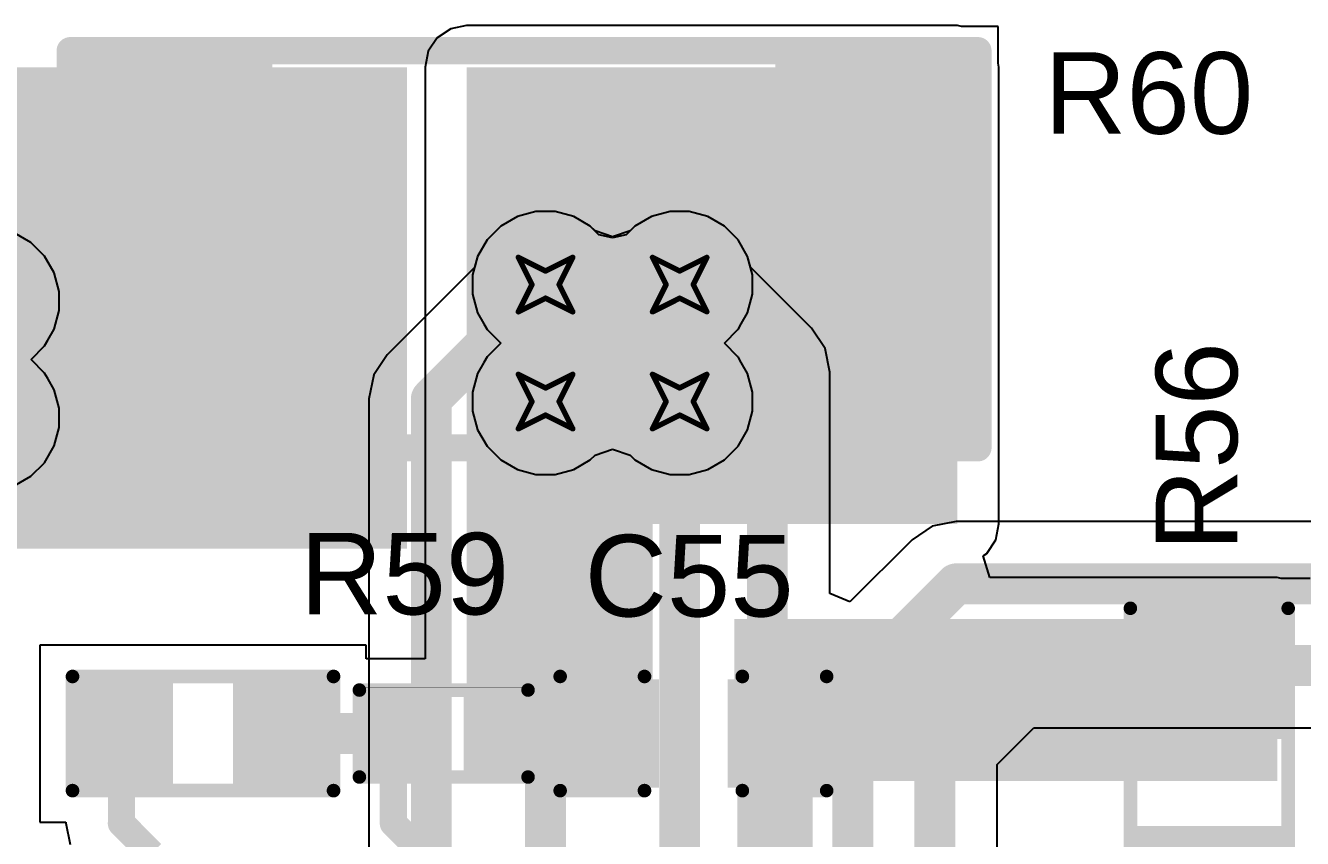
# Model space of a CAD drawing. Header units: inches. Extents: x -36 to 349, y -11 to 240.
# Drawn here: x 154.03 to 165.96, y 23.4 to 30.99 of the extents above; entities that cross this region are included whole.
import ezdxf

# ---------------------------------------------------------------- set-up
doc = ezdxf.new("R2010")
doc.units = ezdxf.units.IN
for name, color, linetype in [('Bottom Layer', 5, 'Continuous'), ('Drill Drawing', 1, 'Continuous'), ('Layer 1', 16, 'Continuous'), ('Layer 2', 76, 'Continuous'), ('Top Layer', 1, 'Continuous'), ('Top Overlay', 2, 'Continuous'), ('Top Paste', 8, 'Continuous'), ('Top Solder', 216, 'Continuous'), ('Via Holes', 16, 'Continuous')]:
    doc.layers.add(name, color=color, linetype=linetype)
doc.styles.add('Arial', font='', dxfattribs={"height": 0.2})
doc.styles.get('Arial').set_extended_font_data('Arial')

# ---------------------------------------------------------------- blocks, each defined once
blk = doc.blocks.new('RES_2512_245')
at = {"layer": 'Top Layer'}
for points in [[(-4.05, 1.7), (-2.45, 1.7), (-2.45, -1.7), (-4.05, -1.7)], [(2.45, 1.7), (4.05, 1.7), (4.05, -1.7), (2.45, -1.7)]]:
    blk.add_hatch(color=1, dxfattribs=at).paths.add_polyline_path(points)
at = {"layer": 'Top Paste'}
for points in [[(-4.05, 1.7), (-2.45, 1.7), (-2.45, -1.7), (-4.05, -1.7)], [(2.45, 1.7), (4.05, 1.7), (4.05, -1.7), (2.45, -1.7)]]:
    blk.add_hatch(color=8, dxfattribs=at).paths.add_polyline_path(points)
at = {"layer": 'Top Solder'}
for points in [[(-4.152, 1.802), (-2.348, 1.802), (-2.348, -1.802), (-4.152, -1.802)], [(2.348, 1.802), (4.152, 1.802), (4.152, -1.802), (2.348, -1.802)]]:
    blk.add_hatch(color=216, dxfattribs=at).paths.add_polyline_path(points)
at = {"layer": 'Top Overlay'}
for points in [[(-4.242, 1.854, 0.254, 0.254, 0), (-4.242, -1.854, 0.254, 0.254, 0)], [(4.237, 1.854, 0.254, 0.254, 0), (-4.242, 1.854, 0.254, 0.254, 0)], [(4.237, 1.854, 0.254, 0.254, 0), (4.237, -1.854, 0.254, 0.254, 0)], [(4.237, -1.854, 0.254, 0.254, 0), (-4.242, -1.854, 0.254, 0.254, 0)]]:
    blk.add_lwpolyline(points, format="xyseb", dxfattribs=at)
for points in [[(-4.305, 1.854, 0.127, 0.127, 1), (-4.178, 1.854, 0.127, 0.127, 1)], [(-4.305, 1.854, 0.127, 0.127, 1), (-4.178, 1.854, 0.127, 0.127, 1)], [(4.173, 1.854, 0.127, 0.127, 1), (4.3, 1.854, 0.127, 0.127, 1)], [(4.173, 1.854, 0.127, 0.127, 1), (4.3, 1.854, 0.127, 0.127, 1)], [(-4.305, -1.854, 0.127, 0.127, 1), (-4.178, -1.854, 0.127, 0.127, 1)], [(-4.305, -1.854, 0.127, 0.127, 1), (-4.178, -1.854, 0.127, 0.127, 1)], [(4.173, -1.854, 0.127, 0.127, 1), (4.3, -1.854, 0.127, 0.127, 1)], [(4.173, -1.854, 0.127, 0.127, 1), (4.3, -1.854, 0.127, 0.127, 1)]]:
    blk.add_lwpolyline(points, format="xyseb", close=True, dxfattribs=at)
blk = doc.blocks.new('R___0402_246')
at = {"layer": 'Top Layer'}
for points in [[(-0.698, -0.318), (-0.698, 0.317), (-0.241, 0.317), (-0.241, -0.318)], [(0.241, -0.318), (0.241, 0.317), (0.699, 0.317), (0.699, -0.318)]]:
    blk.add_hatch(color=1, dxfattribs=at).paths.add_polyline_path(points)
at = {"layer": 'Top Paste'}
for points in [[(-0.698, -0.318), (-0.698, 0.317), (-0.241, 0.317), (-0.241, -0.318)], [(0.241, -0.318), (0.241, 0.317), (0.699, 0.317), (0.699, -0.318)]]:
    blk.add_hatch(color=8, dxfattribs=at).paths.add_polyline_path(points)
at = {"layer": 'Top Solder'}
for points in [[(-0.753, -0.373), (-0.753, 0.372), (-0.186, 0.372), (-0.186, -0.373)], [(0.186, -0.373), (0.186, 0.372), (0.754, 0.372), (0.754, -0.373)]]:
    blk.add_hatch(color=216, dxfattribs=at).paths.add_polyline_path(points)
at = {"layer": 'Top Overlay'}
for points in [[(-0.787, 0.406, 0.127, 0.127, 0), (-0.787, -0.406, 0.127, 0.127, 0)], [(0.787, 0.406, 0.127, 0.127, 0), (-0.787, 0.406, 0.127, 0.127, 0)], [(0.787, 0.406, 0.127, 0.127, 0), (0.787, -0.406, 0.127, 0.127, 0)], [(0.787, -0.406, 0.127, 0.127, 0), (-0.787, -0.406, 0.127, 0.127, 0)], [(0.813, -0.432, 0.00323, 0.00323, 0), (-0.813, -0.432, 0.00323, 0.00323, 0)]]:
    blk.add_lwpolyline(points, format="xyseb", dxfattribs=at)
for points in [[(-0.819, 0.406, 0.0635, 0.0635, 1), (-0.756, 0.406, 0.0635, 0.0635, 1)], [(-0.819, 0.406, 0.0635, 0.0635, 1), (-0.756, 0.406, 0.0635, 0.0635, 1)], [(0.756, 0.406, 0.0635, 0.0635, 1), (0.819, 0.406, 0.0635, 0.0635, 1)], [(0.756, 0.406, 0.0635, 0.0635, 1), (0.819, 0.406, 0.0635, 0.0635, 1)], [(-0.819, -0.406, 0.0635, 0.0635, 1), (-0.756, -0.406, 0.0635, 0.0635, 1)], [(-0.819, -0.406, 0.0635, 0.0635, 1), (-0.756, -0.406, 0.0635, 0.0635, 1)], [(0.756, -0.406, 0.0635, 0.0635, 1), (0.819, -0.406, 0.0635, 0.0635, 1)], [(0.756, -0.406, 0.0635, 0.0635, 1), (0.819, -0.406, 0.0635, 0.0635, 1)], [(-0.814, -0.432, 0.00161, 0.00161, 1), (-0.812, -0.432, 0.00161, 0.00161, 1)], [(0.812, -0.432, 0.00161, 0.00161, 1), (0.814, -0.432, 0.00161, 0.00161, 1)]]:
    blk.add_lwpolyline(points, format="xyseb", close=True, dxfattribs=at)
blk = doc.blocks.new('R___0603_247')
at = {"layer": 'Top Layer'}
for points in [[(-0.381, 0.444), (-0.381, -0.445), (-1.143, -0.445), (-1.143, 0.444)], [(1.143, 0.444), (1.143, -0.445), (0.381, -0.445), (0.381, 0.444)]]:
    blk.add_hatch(color=1, dxfattribs=at).paths.add_polyline_path(points)
at = {"layer": 'Top Paste'}
for points in [[(-0.381, 0.444), (-0.381, -0.445), (-1.143, -0.445), (-1.143, 0.444)], [(1.143, 0.444), (1.143, -0.445), (0.381, -0.445), (0.381, 0.444)]]:
    blk.add_hatch(color=8, dxfattribs=at).paths.add_polyline_path(points)
at = {"layer": 'Top Solder'}
for points in [[(-0.279, 0.546), (-0.279, -0.546), (-1.245, -0.546), (-1.245, 0.546)], [(1.245, 0.546), (1.245, -0.546), (0.279, -0.546), (0.279, 0.546)]]:
    blk.add_hatch(color=216, dxfattribs=at).paths.add_polyline_path(points)
at = {"layer": 'Top Overlay'}
for points in [[(1.219, 0.533, 0.127, 0.127, 0), (-1.219, 0.533, 0.127, 0.127, 0)], [(-1.219, 0.533, 0.127, 0.127, 0), (-1.219, -0.533, 0.127, 0.127, 0)], [(1.219, 0.533, 0.127, 0.127, 0), (1.219, -0.533, 0.127, 0.127, 0)], [(1.219, -0.533, 0.127, 0.127, 0), (-1.219, -0.533, 0.127, 0.127, 0)]]:
    blk.add_lwpolyline(points, format="xyseb", dxfattribs=at)
for points in [[(-1.251, 0.533, 0.0635, 0.0635, 1), (-1.187, 0.533, 0.0635, 0.0635, 1)], [(-1.251, 0.533, 0.0635, 0.0635, 1), (-1.187, 0.533, 0.0635, 0.0635, 1)], [(1.187, 0.533, 0.0635, 0.0635, 1), (1.251, 0.533, 0.0635, 0.0635, 1)], [(1.187, 0.533, 0.0635, 0.0635, 1), (1.251, 0.533, 0.0635, 0.0635, 1)], [(-1.251, -0.533, 0.0635, 0.0635, 1), (-1.187, -0.533, 0.0635, 0.0635, 1)], [(-1.251, -0.533, 0.0635, 0.0635, 1), (-1.187, -0.533, 0.0635, 0.0635, 1)], [(1.187, -0.533, 0.0635, 0.0635, 1), (1.251, -0.533, 0.0635, 0.0635, 1)], [(1.187, -0.533, 0.0635, 0.0635, 1), (1.251, -0.533, 0.0635, 0.0635, 1)]]:
    blk.add_lwpolyline(points, format="xyseb", close=True, dxfattribs=at)
blk = doc.blocks.new('RES_0805_249')
at = {"layer": 'Top Layer'}
for points in [[(-1.524, 0.635), (-0.508, 0.635), (-0.508, -0.635), (-1.524, -0.635)], [(0.508, 0.635), (1.524, 0.635), (1.524, -0.635), (0.508, -0.635)]]:
    blk.add_hatch(color=1, dxfattribs=at).paths.add_polyline_path(points)
at = {"layer": 'Top Paste'}
for points in [[(-1.524, 0.635), (-0.508, 0.635), (-0.508, -0.635), (-1.524, -0.635)], [(0.508, 0.635), (1.524, 0.635), (1.524, -0.635), (0.508, -0.635)]]:
    blk.add_hatch(color=8, dxfattribs=at).paths.add_polyline_path(points)
at = {"layer": 'Top Solder'}
for points in [[(-1.626, 0.737), (-0.406, 0.737), (-0.406, -0.737), (-1.626, -0.737)], [(0.406, 0.737), (1.626, 0.737), (1.626, -0.737), (0.406, -0.737)]]:
    blk.add_hatch(color=216, dxfattribs=at).paths.add_polyline_path(points)
at = {"layer": 'Top Overlay'}
for points in [[(-1.626, -0.737, 0.127, 0.127, 0), (-1.626, 0.737, 0.127, 0.127, 0)], [(1.626, 0.737, 0.127, 0.127, 0), (-1.626, 0.737, 0.127, 0.127, 0)], [(1.626, -0.737, 0.127, 0.127, 0), (1.626, 0.737, 0.127, 0.127, 0)], [(1.626, -0.737, 0.127, 0.127, 0), (-1.626, -0.737, 0.127, 0.127, 0)]]:
    blk.add_lwpolyline(points, format="xyseb", dxfattribs=at)
for points in [[(-1.657, 0.737, 0.0635, 0.0635, 1), (-1.594, 0.737, 0.0635, 0.0635, 1)], [(-1.657, 0.737, 0.0635, 0.0635, 1), (-1.594, 0.737, 0.0635, 0.0635, 1)], [(1.594, 0.737, 0.0635, 0.0635, 1), (1.657, 0.737, 0.0635, 0.0635, 1)], [(1.594, 0.737, 0.0635, 0.0635, 1), (1.657, 0.737, 0.0635, 0.0635, 1)], [(-1.657, -0.737, 0.0635, 0.0635, 1), (-1.594, -0.737, 0.0635, 0.0635, 1)], [(-1.657, -0.737, 0.0635, 0.0635, 1), (-1.594, -0.737, 0.0635, 0.0635, 1)], [(1.594, -0.737, 0.0635, 0.0635, 1), (1.657, -0.737, 0.0635, 0.0635, 1)], [(1.594, -0.737, 0.0635, 0.0635, 1), (1.657, -0.737, 0.0635, 0.0635, 1)]]:
    blk.add_lwpolyline(points, format="xyseb", close=True, dxfattribs=at)
blk = doc.blocks.new('C___0603_453')
at = {"layer": 'Top Layer'}
for points in [[(-0.381, 0.445), (-0.381, -0.444), (-1.143, -0.444), (-1.143, 0.445)], [(1.143, 0.445), (1.143, -0.444), (0.381, -0.444), (0.381, 0.445)]]:
    blk.add_hatch(color=1, dxfattribs=at).paths.add_polyline_path(points)
at = {"layer": 'Top Paste'}
for points in [[(-0.381, 0.445), (-0.381, -0.444), (-1.143, -0.444), (-1.143, 0.445)], [(1.143, 0.445), (1.143, -0.444), (0.381, -0.444), (0.381, 0.445)]]:
    blk.add_hatch(color=8, dxfattribs=at).paths.add_polyline_path(points)
at = {"layer": 'Top Solder'}
for points in [[(-0.321, 0.505), (-0.321, -0.504), (-1.203, -0.504), (-1.203, 0.505)], [(1.203, 0.505), (1.203, -0.504), (0.321, -0.504), (0.321, 0.505)]]:
    blk.add_hatch(color=216, dxfattribs=at).paths.add_polyline_path(points)
at = {"layer": 'Top Overlay'}
for points in [[(-1.245, -0.533, 0.127, 0.127, 0), (-1.245, 0.533, 0.127, 0.127, 0)], [(-1.245, 0.533, 0.127, 0.127, 0), (-0.457, 0.533, 0.127, 0.127, 0)], [(0.457, 0.533, 0.127, 0.127, 0), (1.245, 0.533, 0.127, 0.127, 0)], [(1.245, -0.533, 0.127, 0.127, 0), (1.245, 0.533, 0.127, 0.127, 0)], [(-1.245, -0.533, 0.127, 0.127, 0), (-0.457, -0.533, 0.127, 0.127, 0)], [(0.457, -0.533, 0.127, 0.127, 0), (1.245, -0.533, 0.127, 0.127, 0)]]:
    blk.add_lwpolyline(points, format="xyseb", dxfattribs=at)
for points in [[(-1.276, 0.533, 0.0635, 0.0635, 1), (-1.213, 0.533, 0.0635, 0.0635, 1)], [(-1.276, 0.533, 0.0635, 0.0635, 1), (-1.213, 0.533, 0.0635, 0.0635, 1)], [(-0.489, 0.533, 0.0635, 0.0635, 1), (-0.425, 0.533, 0.0635, 0.0635, 1)], [(0.425, 0.533, 0.0635, 0.0635, 1), (0.489, 0.533, 0.0635, 0.0635, 1)], [(1.213, 0.533, 0.0635, 0.0635, 1), (1.276, 0.533, 0.0635, 0.0635, 1)], [(1.213, 0.533, 0.0635, 0.0635, 1), (1.276, 0.533, 0.0635, 0.0635, 1)], [(-1.276, -0.533, 0.0635, 0.0635, 1), (-1.213, -0.533, 0.0635, 0.0635, 1)], [(-1.276, -0.533, 0.0635, 0.0635, 1), (-1.213, -0.533, 0.0635, 0.0635, 1)], [(-0.489, -0.533, 0.0635, 0.0635, 1), (-0.425, -0.533, 0.0635, 0.0635, 1)], [(0.425, -0.533, 0.0635, 0.0635, 1), (0.489, -0.533, 0.0635, 0.0635, 1)], [(1.213, -0.533, 0.0635, 0.0635, 1), (1.276, -0.533, 0.0635, 0.0635, 1)], [(1.213, -0.533, 0.0635, 0.0635, 1), (1.276, -0.533, 0.0635, 0.0635, 1)]]:
    blk.add_lwpolyline(points, format="xyseb", close=True, dxfattribs=at)

msp = doc.modelspace()

# ---------------------------------------------------------------- hatches: boundary and pattern name
at = {"layer": 'Bottom Layer'}
h = msp.add_hatch(color=5, dxfattribs=at)
edge = h.paths.add_edge_path()
edge.add_arc((158.886, 28.575), 0.3, 0, 360)
h = msp.add_hatch(color=5, dxfattribs=at)
edge = h.paths.add_edge_path()
edge.add_arc((160.139, 28.575), 0.3, 0, 360)
h = msp.add_hatch(color=5, dxfattribs=at)
edge = h.paths.add_edge_path()
edge.add_arc((158.886, 27.483), 0.3, 0, 360)
h = msp.add_hatch(color=5, dxfattribs=at)
edge = h.paths.add_edge_path()
edge.add_arc((160.139, 27.483), 0.3, 0, 360)
at = {"layer": 'Layer 1'}
h = msp.add_hatch(color=16, dxfattribs=at)
edge = h.paths.add_edge_path()
edge.add_arc((158.886, 28.575), 0.3, 0, 360)
h = msp.add_hatch(color=16, dxfattribs=at)
edge = h.paths.add_edge_path()
edge.add_arc((160.139, 28.575), 0.3, 0, 360)
h = msp.add_hatch(color=16, dxfattribs=at)
edge = h.paths.add_edge_path()
edge.add_arc((158.886, 27.483), 0.3, 0, 360)
h = msp.add_hatch(color=16, dxfattribs=at)
edge = h.paths.add_edge_path()
edge.add_arc((160.139, 27.483), 0.3, 0, 360)
at = {"layer": 'Layer 2'}
h = msp.add_hatch(color=76, dxfattribs=at)
edge = h.paths.add_edge_path()
edge.add_arc((158.886, 28.575), 0.3, 0, 360)
h = msp.add_hatch(color=76, dxfattribs=at)
edge = h.paths.add_edge_path()
edge.add_arc((160.139, 28.575), 0.3, 0, 360)
h = msp.add_hatch(color=76, dxfattribs=at)
edge = h.paths.add_edge_path()
edge.add_arc((158.886, 27.483), 0.3, 0, 360)
h = msp.add_hatch(color=76, dxfattribs=at)
edge = h.paths.add_edge_path()
edge.add_arc((160.139, 27.483), 0.3, 0, 360)
at = {"layer": 'Top Layer'}
for points in [[(151.799, 26.109), (157.591, 26.109), (157.591, 30.605), (151.799, 30.605)], [(158.149, 23.939), (159.886, 23.939), (159.886, 30.605), (158.149, 30.605)], [(158.149, 26.34), (162.733, 26.34), (162.733, 30.605), (158.149, 30.605)], [(160.648, 23.939), (165.72, 23.939), (165.72, 25.451), (160.648, 25.451)], [(160.677, 21.905), (161.38, 21.905), (161.38, 24.828), (160.677, 24.828)]]:
    msp.add_hatch(color=1, dxfattribs=at).paths.add_polyline_path(points)
h = msp.add_hatch(color=1, dxfattribs=at)
edge = h.paths.add_edge_path()
edge.add_arc((158.886, 28.575), 0.3, 0, 360)
h = msp.add_hatch(color=1, dxfattribs=at)
edge = h.paths.add_edge_path()
edge.add_arc((160.139, 28.575), 0.3, 0, 360)
h = msp.add_hatch(color=1, dxfattribs=at)
edge = h.paths.add_edge_path()
edge.add_arc((158.886, 27.483), 0.3, 0, 360)
h = msp.add_hatch(color=1, dxfattribs=at)
edge = h.paths.add_edge_path()
edge.add_arc((160.139, 27.483), 0.3, 0, 360)
at = {"layer": 'Via Holes'}
h = msp.add_hatch(color=7, dxfattribs=at)
edge = h.paths.add_edge_path()
edge.add_arc((158.886, 28.575), 0.15, 0, 360)
h = msp.add_hatch(color=7, dxfattribs=at)
edge = h.paths.add_edge_path()
edge.add_arc((160.139, 28.575), 0.15, 0, 360)
h = msp.add_hatch(color=7, dxfattribs=at)
edge = h.paths.add_edge_path()
edge.add_arc((158.886, 27.483), 0.15, 0, 360)
h = msp.add_hatch(color=7, dxfattribs=at)
edge = h.paths.add_edge_path()
edge.add_arc((160.139, 27.483), 0.15, 0, 360)

# ---------------------------------------------------------------- linework, layer by layer
at = {"layer": 'Bottom Layer'}
for p, q in [((158.796, 29.256), (158.623, 29.21)), ((158.976, 29.256), (158.796, 29.256)), ((159.149, 29.21), (158.976, 29.256)), ((160.049, 29.256), (159.876, 29.21)), ((160.228, 29.256), (160.049, 29.256)), ((160.401, 29.21), (160.228, 29.256)), ((158.468, 29.12), (158.341, 28.993)), ((158.623, 29.21), (158.468, 29.12)), ((159.304, 29.12), (159.149, 29.21)), ((159.385, 29.039), (159.304, 29.12)), ((159.72, 29.12), (159.639, 29.039)), ((159.876, 29.21), (159.72, 29.12)), ((160.557, 29.12), (160.401, 29.21)), ((160.684, 28.993), (160.557, 29.12)), ((158.341, 28.993), (158.251, 28.838)), ((159.512, 29.011), (159.385, 29.039)), ((159.639, 29.039), (159.512, 29.011)), ((160.773, 28.838), (160.684, 28.993)), ((158.251, 28.838), (158.225, 28.738)), ((160.8, 28.738), (160.773, 28.838)), ((158.225, 28.738), (157.407, 27.92)), ((161.37, 28.168), (160.8, 28.738)), ((161.496, 27.979), (161.37, 28.168)), ((157.407, 27.92), (157.281, 27.731)), ((161.541, 27.756), (161.496, 27.979)), ((157.281, 27.731), (157.236, 27.508)), ((161.541, 25.69), (161.541, 27.756)), ((157.236, 27.508), (157.236, 20.879)), ((162.721, 26.364), (162.498, 26.319)), ((166.356, 26.364), (162.721, 26.364)), ((162.498, 26.319), (162.309, 26.193)), ((162.309, 26.193), (161.728, 25.612)), ((161.728, 25.612), (161.541, 25.69)), ((163.104, 24.095), (163.445, 24.436)), ((163.445, 24.436), (167.344, 24.436)), ((163.104, 23.302), (163.104, 24.095))]:
    msp.add_line(p, q, dxfattribs=at)
for points in [[(157.819, 27.508, 0.381, 0.381, 0), (158.886, 28.575, 0.381, 0.381, 0)], [(160.139, 28.575, 0.381, 0.381, 0), (160.958, 27.756, 0.381, 0.381, 0)], [(160.958, 21.569, 0.381, 0.381, 0), (160.958, 27.756, 0.381, 0.381, 0)], [(157.819, 20.879, 0.381, 0.381, 0), (157.819, 27.508, 0.381, 0.381, 0)], [(158.886, 21.311, 0.381, 0.381, 0), (158.886, 27.483, 0.381, 0.381, 0)], [(160.139, 21.455, 0.381, 0.381, 0), (160.139, 27.483, 0.381, 0.381, 0)], [(161.756, 24.816, 0.381, 0.381, 0), (162.721, 25.781, 0.381, 0.381, 0)], [(162.721, 25.781, 0.381, 0.381, 0), (166.709, 25.781, 0.381, 0.381, 0)], [(162.522, 24.337, 0.381, 0.381, 0), (163.204, 25.019, 0.381, 0.381, 0)], [(163.204, 25.019, 0.381, 0.381, 0), (167.344, 25.019, 0.381, 0.381, 0)], [(161.756, 21.309, 0.381, 0.381, 0), (161.756, 24.816, 0.381, 0.381, 0)], [(162.522, 22.216, 0.381, 0.381, 0), (162.522, 24.337, 0.381, 0.381, 0)]]:
    msp.add_lwpolyline(points, format="xyseb", dxfattribs=at)
for points in [[(158.791, 28.575, 0.191, 0.191, 1), (158.981, 28.575, 0.191, 0.191, 1)], [(160.043, 28.575, 0.191, 0.191, 1), (160.234, 28.575, 0.191, 0.191, 1)], [(160.863, 27.756, 0.191, 0.191, 1), (161.053, 27.756, 0.191, 0.191, 1)], [(160.863, 27.756, 0.191, 0.191, 1), (161.053, 27.756, 0.191, 0.191, 1)], [(157.724, 27.508, 0.191, 0.191, 1), (157.914, 27.508, 0.191, 0.191, 1)], [(157.724, 27.508, 0.191, 0.191, 1), (157.914, 27.508, 0.191, 0.191, 1)], [(158.791, 27.483, 0.191, 0.191, 1), (158.981, 27.483, 0.191, 0.191, 1)], [(160.043, 27.483, 0.191, 0.191, 1), (160.234, 27.483, 0.191, 0.191, 1)], [(162.626, 25.781, 0.191, 0.191, 1), (162.817, 25.781, 0.191, 0.191, 1)], [(162.626, 25.781, 0.191, 0.191, 1), (162.817, 25.781, 0.191, 0.191, 1)], [(163.109, 25.019, 0.191, 0.191, 1), (163.299, 25.019, 0.191, 0.191, 1)], [(163.109, 25.019, 0.191, 0.191, 1), (163.299, 25.019, 0.191, 0.191, 1)], [(161.661, 24.816, 0.191, 0.191, 1), (161.851, 24.816, 0.191, 0.191, 1)], [(161.661, 24.816, 0.191, 0.191, 1), (161.851, 24.816, 0.191, 0.191, 1)], [(162.426, 24.337, 0.191, 0.191, 1), (162.617, 24.337, 0.191, 0.191, 1)], [(162.426, 24.337, 0.191, 0.191, 1), (162.617, 24.337, 0.191, 0.191, 1)]]:
    msp.add_lwpolyline(points, format="xyseb", close=True, dxfattribs=at)
at = {"layer": 'Drill Drawing'}
for points in [[(158.632, 28.829, 0.0508, 0.0508, 0), (158.886, 28.702, 0.0508, 0.0508, 0)], [(158.632, 28.829, 0.0508, 0.0508, 0), (158.759, 28.575, 0.0508, 0.0508, 0)], [(158.886, 28.702, 0.0508, 0.0508, 0), (159.14, 28.829, 0.0508, 0.0508, 0)], [(159.013, 28.575, 0.0508, 0.0508, 0), (159.14, 28.829, 0.0508, 0.0508, 0)], [(159.885, 28.829, 0.0508, 0.0508, 0), (160.139, 28.702, 0.0508, 0.0508, 0)], [(159.885, 28.829, 0.0508, 0.0508, 0), (160.012, 28.575, 0.0508, 0.0508, 0)], [(160.139, 28.702, 0.0508, 0.0508, 0), (160.393, 28.829, 0.0508, 0.0508, 0)], [(160.266, 28.575, 0.0508, 0.0508, 0), (160.393, 28.829, 0.0508, 0.0508, 0)], [(158.632, 28.321, 0.0508, 0.0508, 0), (158.759, 28.575, 0.0508, 0.0508, 0)], [(159.013, 28.575, 0.0508, 0.0508, 0), (159.14, 28.321, 0.0508, 0.0508, 0)], [(159.885, 28.321, 0.0508, 0.0508, 0), (160.012, 28.575, 0.0508, 0.0508, 0)], [(160.266, 28.575, 0.0508, 0.0508, 0), (160.393, 28.321, 0.0508, 0.0508, 0)], [(158.632, 28.321, 0.0508, 0.0508, 0), (158.886, 28.448, 0.0508, 0.0508, 0)], [(158.886, 28.448, 0.0508, 0.0508, 0), (159.14, 28.321, 0.0508, 0.0508, 0)], [(159.885, 28.321, 0.0508, 0.0508, 0), (160.139, 28.448, 0.0508, 0.0508, 0)], [(160.139, 28.448, 0.0508, 0.0508, 0), (160.393, 28.321, 0.0508, 0.0508, 0)], [(158.632, 27.737, 0.0508, 0.0508, 0), (158.886, 27.61, 0.0508, 0.0508, 0)], [(158.632, 27.737, 0.0508, 0.0508, 0), (158.759, 27.483, 0.0508, 0.0508, 0)], [(158.886, 27.61, 0.0508, 0.0508, 0), (159.14, 27.737, 0.0508, 0.0508, 0)], [(159.013, 27.483, 0.0508, 0.0508, 0), (159.14, 27.737, 0.0508, 0.0508, 0)], [(159.885, 27.737, 0.0508, 0.0508, 0), (160.139, 27.61, 0.0508, 0.0508, 0)], [(159.885, 27.737, 0.0508, 0.0508, 0), (160.012, 27.483, 0.0508, 0.0508, 0)], [(160.139, 27.61, 0.0508, 0.0508, 0), (160.393, 27.737, 0.0508, 0.0508, 0)], [(160.266, 27.483, 0.0508, 0.0508, 0), (160.393, 27.737, 0.0508, 0.0508, 0)], [(158.632, 27.229, 0.0508, 0.0508, 0), (158.759, 27.483, 0.0508, 0.0508, 0)], [(159.013, 27.483, 0.0508, 0.0508, 0), (159.14, 27.229, 0.0508, 0.0508, 0)], [(159.885, 27.229, 0.0508, 0.0508, 0), (160.012, 27.483, 0.0508, 0.0508, 0)], [(160.266, 27.483, 0.0508, 0.0508, 0), (160.393, 27.229, 0.0508, 0.0508, 0)], [(158.632, 27.229, 0.0508, 0.0508, 0), (158.886, 27.356, 0.0508, 0.0508, 0)], [(158.886, 27.356, 0.0508, 0.0508, 0), (159.14, 27.229, 0.0508, 0.0508, 0)], [(159.885, 27.229, 0.0508, 0.0508, 0), (160.139, 27.356, 0.0508, 0.0508, 0)], [(160.139, 27.356, 0.0508, 0.0508, 0), (160.393, 27.229, 0.0508, 0.0508, 0)]]:
    msp.add_lwpolyline(points, format="xyseb", dxfattribs=at)
for points in [[(158.619, 28.829, 0.0254, 0.0254, 1), (158.645, 28.829, 0.0254, 0.0254, 1)], [(158.619, 28.829, 0.0254, 0.0254, 1), (158.645, 28.829, 0.0254, 0.0254, 1)], [(159.127, 28.829, 0.0254, 0.0254, 1), (159.153, 28.829, 0.0254, 0.0254, 1)], [(159.127, 28.829, 0.0254, 0.0254, 1), (159.153, 28.829, 0.0254, 0.0254, 1)], [(159.872, 28.829, 0.0254, 0.0254, 1), (159.897, 28.829, 0.0254, 0.0254, 1)], [(159.872, 28.829, 0.0254, 0.0254, 1), (159.897, 28.829, 0.0254, 0.0254, 1)], [(160.38, 28.829, 0.0254, 0.0254, 1), (160.405, 28.829, 0.0254, 0.0254, 1)], [(160.38, 28.829, 0.0254, 0.0254, 1), (160.405, 28.829, 0.0254, 0.0254, 1)], [(158.873, 28.702, 0.0254, 0.0254, 1), (158.899, 28.702, 0.0254, 0.0254, 1)], [(158.873, 28.702, 0.0254, 0.0254, 1), (158.899, 28.702, 0.0254, 0.0254, 1)], [(160.126, 28.702, 0.0254, 0.0254, 1), (160.151, 28.702, 0.0254, 0.0254, 1)], [(160.126, 28.702, 0.0254, 0.0254, 1), (160.151, 28.702, 0.0254, 0.0254, 1)], [(158.746, 28.575, 0.0254, 0.0254, 1), (158.772, 28.575, 0.0254, 0.0254, 1)], [(158.746, 28.575, 0.0254, 0.0254, 1), (158.772, 28.575, 0.0254, 0.0254, 1)], [(159, 28.575, 0.0254, 0.0254, 1), (159.026, 28.575, 0.0254, 0.0254, 1)], [(159, 28.575, 0.0254, 0.0254, 1), (159.026, 28.575, 0.0254, 0.0254, 1)], [(159.999, 28.575, 0.0254, 0.0254, 1), (160.024, 28.575, 0.0254, 0.0254, 1)], [(159.999, 28.575, 0.0254, 0.0254, 1), (160.024, 28.575, 0.0254, 0.0254, 1)], [(160.253, 28.575, 0.0254, 0.0254, 1), (160.278, 28.575, 0.0254, 0.0254, 1)], [(160.253, 28.575, 0.0254, 0.0254, 1), (160.278, 28.575, 0.0254, 0.0254, 1)], [(158.873, 28.448, 0.0254, 0.0254, 1), (158.899, 28.448, 0.0254, 0.0254, 1)], [(158.873, 28.448, 0.0254, 0.0254, 1), (158.899, 28.448, 0.0254, 0.0254, 1)], [(160.126, 28.448, 0.0254, 0.0254, 1), (160.151, 28.448, 0.0254, 0.0254, 1)], [(160.126, 28.448, 0.0254, 0.0254, 1), (160.151, 28.448, 0.0254, 0.0254, 1)], [(158.619, 28.321, 0.0254, 0.0254, 1), (158.645, 28.321, 0.0254, 0.0254, 1)], [(158.619, 28.321, 0.0254, 0.0254, 1), (158.645, 28.321, 0.0254, 0.0254, 1)], [(159.127, 28.321, 0.0254, 0.0254, 1), (159.153, 28.321, 0.0254, 0.0254, 1)], [(159.127, 28.321, 0.0254, 0.0254, 1), (159.153, 28.321, 0.0254, 0.0254, 1)], [(159.872, 28.321, 0.0254, 0.0254, 1), (159.897, 28.321, 0.0254, 0.0254, 1)], [(159.872, 28.321, 0.0254, 0.0254, 1), (159.897, 28.321, 0.0254, 0.0254, 1)], [(160.38, 28.321, 0.0254, 0.0254, 1), (160.405, 28.321, 0.0254, 0.0254, 1)], [(160.38, 28.321, 0.0254, 0.0254, 1), (160.405, 28.321, 0.0254, 0.0254, 1)], [(158.619, 27.737, 0.0254, 0.0254, 1), (158.645, 27.737, 0.0254, 0.0254, 1)], [(158.619, 27.737, 0.0254, 0.0254, 1), (158.645, 27.737, 0.0254, 0.0254, 1)], [(159.127, 27.737, 0.0254, 0.0254, 1), (159.153, 27.737, 0.0254, 0.0254, 1)], [(159.127, 27.737, 0.0254, 0.0254, 1), (159.153, 27.737, 0.0254, 0.0254, 1)], [(159.872, 27.737, 0.0254, 0.0254, 1), (159.897, 27.737, 0.0254, 0.0254, 1)], [(159.872, 27.737, 0.0254, 0.0254, 1), (159.897, 27.737, 0.0254, 0.0254, 1)], [(160.38, 27.737, 0.0254, 0.0254, 1), (160.405, 27.737, 0.0254, 0.0254, 1)], [(160.38, 27.737, 0.0254, 0.0254, 1), (160.405, 27.737, 0.0254, 0.0254, 1)], [(158.873, 27.61, 0.0254, 0.0254, 1), (158.899, 27.61, 0.0254, 0.0254, 1)], [(158.873, 27.61, 0.0254, 0.0254, 1), (158.899, 27.61, 0.0254, 0.0254, 1)], [(160.126, 27.61, 0.0254, 0.0254, 1), (160.151, 27.61, 0.0254, 0.0254, 1)], [(160.126, 27.61, 0.0254, 0.0254, 1), (160.151, 27.61, 0.0254, 0.0254, 1)], [(158.746, 27.483, 0.0254, 0.0254, 1), (158.772, 27.483, 0.0254, 0.0254, 1)], [(158.746, 27.483, 0.0254, 0.0254, 1), (158.772, 27.483, 0.0254, 0.0254, 1)], [(159, 27.483, 0.0254, 0.0254, 1), (159.026, 27.483, 0.0254, 0.0254, 1)], [(159, 27.483, 0.0254, 0.0254, 1), (159.026, 27.483, 0.0254, 0.0254, 1)], [(159.999, 27.483, 0.0254, 0.0254, 1), (160.024, 27.483, 0.0254, 0.0254, 1)], [(159.999, 27.483, 0.0254, 0.0254, 1), (160.024, 27.483, 0.0254, 0.0254, 1)], [(160.253, 27.483, 0.0254, 0.0254, 1), (160.278, 27.483, 0.0254, 0.0254, 1)], [(160.253, 27.483, 0.0254, 0.0254, 1), (160.278, 27.483, 0.0254, 0.0254, 1)], [(158.873, 27.356, 0.0254, 0.0254, 1), (158.899, 27.356, 0.0254, 0.0254, 1)], [(158.873, 27.356, 0.0254, 0.0254, 1), (158.899, 27.356, 0.0254, 0.0254, 1)], [(160.126, 27.356, 0.0254, 0.0254, 1), (160.151, 27.356, 0.0254, 0.0254, 1)], [(160.126, 27.356, 0.0254, 0.0254, 1), (160.151, 27.356, 0.0254, 0.0254, 1)], [(158.619, 27.229, 0.0254, 0.0254, 1), (158.645, 27.229, 0.0254, 0.0254, 1)], [(158.619, 27.229, 0.0254, 0.0254, 1), (158.645, 27.229, 0.0254, 0.0254, 1)], [(159.127, 27.229, 0.0254, 0.0254, 1), (159.153, 27.229, 0.0254, 0.0254, 1)], [(159.127, 27.229, 0.0254, 0.0254, 1), (159.153, 27.229, 0.0254, 0.0254, 1)], [(159.872, 27.229, 0.0254, 0.0254, 1), (159.897, 27.229, 0.0254, 0.0254, 1)], [(159.872, 27.229, 0.0254, 0.0254, 1), (159.897, 27.229, 0.0254, 0.0254, 1)], [(160.38, 27.229, 0.0254, 0.0254, 1), (160.405, 27.229, 0.0254, 0.0254, 1)], [(160.38, 27.229, 0.0254, 0.0254, 1), (160.405, 27.229, 0.0254, 0.0254, 1)]]:
    msp.add_lwpolyline(points, format="xyseb", close=True, dxfattribs=at)
at = {"layer": 'Layer 1'}
for p, q in [((158.796, 29.256), (158.623, 29.21)), ((158.976, 29.256), (158.796, 29.256)), ((159.149, 29.21), (158.976, 29.256)), ((160.049, 29.256), (159.876, 29.21)), ((160.228, 29.256), (160.049, 29.256)), ((160.401, 29.21), (160.228, 29.256)), ((158.468, 29.12), (158.341, 28.993)), ((158.623, 29.21), (158.468, 29.12)), ((159.304, 29.12), (159.149, 29.21)), ((159.348, 29.076), (159.304, 29.12)), ((159.72, 29.12), (159.676, 29.076)), ((159.876, 29.21), (159.72, 29.12)), ((160.557, 29.12), (160.401, 29.21)), ((160.684, 28.993), (160.557, 29.12)), ((158.341, 28.993), (158.251, 28.838)), ((159.512, 29.021), (159.348, 29.076)), ((159.676, 29.076), (159.512, 29.021)), ((160.773, 28.838), (160.684, 28.993)), ((158.251, 28.838), (158.205, 28.665)), ((160.82, 28.665), (160.773, 28.838)), ((158.205, 28.665), (158.205, 28.485)), ((160.82, 28.485), (160.82, 28.665)), ((158.205, 28.485), (158.251, 28.312)), ((160.773, 28.312), (160.82, 28.485)), ((158.251, 28.312), (158.311, 28.209)), ((160.714, 28.209), (160.773, 28.312)), ((158.311, 28.209), (158.341, 28.157)), ((158.341, 28.157), (158.341, 28.157)), ((158.341, 28.157), (158.467, 28.029)), ((160.558, 28.029), (160.683, 28.157)), ((160.683, 28.157), (160.684, 28.157)), ((160.684, 28.157), (160.714, 28.209)), ((158.467, 28.029), (158.341, 27.901)), ((160.683, 27.901), (160.558, 28.029)), ((158.311, 27.849), (158.251, 27.746)), ((158.341, 27.901), (158.311, 27.849)), ((158.341, 27.901), (158.341, 27.901)), ((160.684, 27.901), (160.683, 27.901)), ((160.714, 27.849), (160.684, 27.901)), ((160.773, 27.746), (160.714, 27.849)), ((158.251, 27.746), (158.205, 27.572)), ((160.82, 27.572), (160.773, 27.746)), ((158.205, 27.572), (158.205, 27.393)), ((160.82, 27.393), (160.82, 27.572)), ((158.205, 27.393), (158.251, 27.22)), ((160.773, 27.22), (160.82, 27.393)), ((158.251, 27.22), (158.341, 27.065)), ((160.684, 27.065), (160.773, 27.22)), ((158.341, 27.065), (158.468, 26.938)), ((159.304, 26.938), (159.348, 26.982)), ((159.348, 26.982), (159.512, 27.037)), ((159.512, 27.037), (159.676, 26.982)), ((159.676, 26.982), (159.72, 26.938)), ((160.557, 26.938), (160.684, 27.065)), ((158.468, 26.938), (158.623, 26.848)), ((158.623, 26.848), (158.796, 26.802)), ((158.976, 26.802), (159.149, 26.848)), ((159.149, 26.848), (159.304, 26.938)), ((159.72, 26.938), (159.876, 26.848)), ((159.876, 26.848), (160.049, 26.802)), ((160.228, 26.802), (160.401, 26.848)), ((160.401, 26.848), (160.557, 26.938)), ((158.796, 26.802), (158.976, 26.802)), ((160.049, 26.802), (160.228, 26.802))]:
    msp.add_line(p, q, dxfattribs=at)
at = {"layer": 'Layer 2'}
for p, q in [((158.796, 29.256), (158.623, 29.21)), ((158.976, 29.256), (158.796, 29.256)), ((159.149, 29.21), (158.976, 29.256)), ((160.049, 29.256), (159.876, 29.21)), ((160.228, 29.256), (160.049, 29.256)), ((160.401, 29.21), (160.228, 29.256)), ((158.468, 29.12), (158.341, 28.993)), ((158.623, 29.21), (158.468, 29.12)), ((159.304, 29.12), (159.149, 29.21)), ((159.348, 29.076), (159.304, 29.12)), ((159.72, 29.12), (159.676, 29.076)), ((159.876, 29.21), (159.72, 29.12)), ((160.557, 29.12), (160.401, 29.21)), ((160.684, 28.993), (160.557, 29.12)), ((154.08, 28.968), (153.924, 29.057)), ((158.341, 28.993), (158.251, 28.838)), ((159.512, 29.021), (159.348, 29.076)), ((159.676, 29.076), (159.512, 29.021)), ((160.773, 28.838), (160.684, 28.993)), ((154.207, 28.841), (154.08, 28.968)), ((154.296, 28.685), (154.207, 28.841)), ((158.251, 28.838), (158.205, 28.665)), ((160.82, 28.665), (160.773, 28.838)), ((154.343, 28.512), (154.296, 28.685)), ((158.205, 28.665), (158.205, 28.485)), ((160.82, 28.485), (160.82, 28.665)), ((154.343, 28.333), (154.343, 28.512)), ((158.205, 28.485), (158.251, 28.312)), ((160.773, 28.312), (160.82, 28.485)), ((154.296, 28.16), (154.343, 28.333)), ((158.251, 28.312), (158.311, 28.209)), ((160.714, 28.209), (160.773, 28.312)), ((154.237, 28.056), (154.296, 28.16)), ((158.311, 28.209), (158.341, 28.157)), ((158.341, 28.157), (158.341, 28.157)), ((158.341, 28.157), (158.467, 28.029)), ((160.558, 28.029), (160.683, 28.157)), ((160.683, 28.157), (160.684, 28.157)), ((160.684, 28.157), (160.714, 28.209)), ((154.207, 28.004), (154.237, 28.056)), ((158.467, 28.029), (158.341, 27.901)), ((160.683, 27.901), (160.558, 28.029)), ((154.081, 27.877), (154.206, 28.004)), ((154.206, 28.004), (154.207, 28.004)), ((154.206, 27.749), (154.081, 27.877)), ((158.311, 27.849), (158.251, 27.746)), ((158.341, 27.901), (158.311, 27.849)), ((158.341, 27.901), (158.341, 27.901)), ((160.684, 27.901), (160.683, 27.901)), ((160.714, 27.849), (160.684, 27.901)), ((160.773, 27.746), (160.714, 27.849)), ((154.207, 27.749), (154.206, 27.749)), ((154.237, 27.697), (154.207, 27.749)), ((154.296, 27.593), (154.237, 27.697)), ((158.251, 27.746), (158.205, 27.572)), ((160.82, 27.572), (160.773, 27.746)), ((154.343, 27.42), (154.296, 27.593)), ((158.205, 27.572), (158.205, 27.393)), ((160.82, 27.393), (160.82, 27.572)), ((154.343, 27.241), (154.343, 27.42)), ((158.205, 27.393), (158.251, 27.22)), ((160.773, 27.22), (160.82, 27.393)), ((154.296, 27.068), (154.343, 27.241)), ((158.251, 27.22), (158.341, 27.065)), ((160.684, 27.065), (160.773, 27.22)), ((154.207, 26.912), (154.296, 27.068)), ((158.341, 27.065), (158.468, 26.938)), ((159.304, 26.938), (159.348, 26.982)), ((159.348, 26.982), (159.512, 27.037)), ((159.512, 27.037), (159.676, 26.982)), ((159.676, 26.982), (159.72, 26.938)), ((160.557, 26.938), (160.684, 27.065)), ((154.08, 26.785), (154.207, 26.912)), ((158.468, 26.938), (158.623, 26.848)), ((158.623, 26.848), (158.796, 26.802)), ((158.976, 26.802), (159.149, 26.848)), ((159.149, 26.848), (159.304, 26.938)), ((159.72, 26.938), (159.876, 26.848)), ((159.876, 26.848), (160.049, 26.802)), ((160.228, 26.802), (160.401, 26.848)), ((160.401, 26.848), (160.557, 26.938)), ((153.924, 26.696), (154.08, 26.785)), ((158.796, 26.802), (158.976, 26.802)), ((160.049, 26.802), (160.228, 26.802))]:
    msp.add_line(p, q, dxfattribs=at)
at = {"layer": 'Top Layer'}
for p, q in [((158.001, 30.964), (157.875, 30.88)), ((158.149, 30.994), (158.001, 30.964)), ((162.733, 30.994), (158.149, 30.994)), ((162.77, 30.986), (162.733, 30.994)), ((163.114, 30.986), (162.77, 30.986)), ((163.114, 30.643), (163.114, 30.986)), ((157.875, 30.88), (157.79, 30.754)), ((157.79, 30.754), (157.761, 30.605)), ((157.761, 30.605), (157.761, 26.34)), ((163.121, 30.605), (163.114, 30.643)), ((163.121, 26.34), (163.121, 30.605)), ((157.761, 26.34), (157.761, 25.081)), ((163.092, 26.191), (163.121, 26.34)), ((163.007, 26.065), (163.092, 26.191)), ((162.973, 26.042), (163.007, 26.065)), ((163.035, 25.839), (162.973, 26.042)), ((165.72, 25.839), (163.035, 25.839)), ((165.757, 25.832), (165.72, 25.839)), ((166.028, 25.832), (165.757, 25.832)), ((157.211, 25.208), (154.163, 25.208)), ((154.163, 25.208), (154.163, 23.557)), ((157.211, 25.081), (157.211, 25.208)), ((157.761, 25.081), (157.211, 25.081)), ((154.163, 23.557), (154.407, 23.557)), ((154.407, 23.557), (154.407, 23.545)), ((154.407, 23.545), (154.446, 23.347))]:
    msp.add_line(p, q, dxfattribs=at)
for points in [[(156.449, 24.383, 0.381, 0.381, 0), (157.465, 24.383, 0.381, 0.381, 0)], [(154.925, 23.545, 0.254, 0.254, 0), (154.925, 24.383, 0.254, 0.254, 0)], [(157.465, 23.545, 0.254, 0.254, 0), (157.465, 24.383, 0.254, 0.254, 0)], [(154.925, 23.545, 0.254, 0.254, 0), (155.207, 23.262, 0.254, 0.254, 0)], [(157.465, 23.545, 0.254, 0.254, 0), (157.747, 23.262, 0.254, 0.254, 0)]]:
    msp.add_lwpolyline(points, format="xyseb", dxfattribs=at)
for points in [[(156.353, 24.383, 0.191, 0.191, 1), (156.544, 24.383, 0.191, 0.191, 1)], [(157.369, 24.383, 0.191, 0.191, 1), (157.56, 24.383, 0.191, 0.191, 1)], [(154.861, 24.383, 0.127, 0.127, 1), (154.988, 24.383, 0.127, 0.127, 1)], [(157.401, 24.383, 0.127, 0.127, 1), (157.528, 24.383, 0.127, 0.127, 1)], [(154.861, 23.545, 0.127, 0.127, 1), (154.988, 23.545, 0.127, 0.127, 1)], [(154.861, 23.545, 0.127, 0.127, 1), (154.988, 23.545, 0.127, 0.127, 1)], [(157.401, 23.545, 0.127, 0.127, 1), (157.528, 23.545, 0.127, 0.127, 1)], [(157.401, 23.545, 0.127, 0.127, 1), (157.528, 23.545, 0.127, 0.127, 1)]]:
    msp.add_lwpolyline(points, format="xyseb", close=True, dxfattribs=at)

# ---------------------------------------------------------------- block references
for name, p, rotation in [('RES_2512_245', (158.683, 28.905), 180), ('RES_0805_249', (165.085, 23.927), 270), ('R___0603_247', (155.687, 24.383), 180), ('R___0402_246', (157.935, 24.383), 180)]:
    msp.add_blockref(name, p, dxfattribs=dict(rotation=rotation))
msp.add_blockref('C___0603_453', (160.267, 24.383))

# ---------------------------------------------------------------- texts
at = {"layer": 'Top Overlay', "style": 'Arial'}
for s, p in [('R60', (163.543, 29.983)), ('R59', (156.594, 25.495)), ('C55', (159.251, 25.476))]:
    msp.add_text(s, height=0.762, dxfattribs=at).set_placement(p)
msp.add_text('R56', height=0.762, rotation=90, dxfattribs=at).set_placement((165.347, 26.085))

doc.saveas('drawing.dxf')
